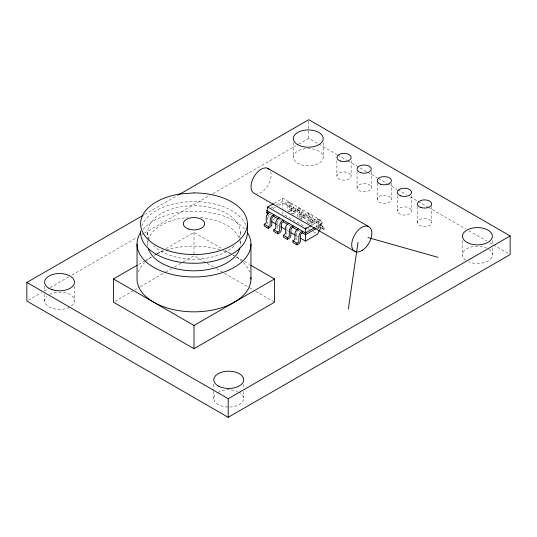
<?xml version="1.0" encoding="UTF-8"?>
<svg xmlns="http://www.w3.org/2000/svg" width="537" height="537" viewBox="0 0 537 537"><rect width="100%" height="100%" fill="white"/><g stroke="black" fill="none" stroke-linecap="round" stroke-linejoin="round"><path stroke-width="0.4" stroke-dasharray="2.69 2.01" d="M319.609 229.755L321.623 225.392L320.656 220.163L282.858 198.334L274.206 203.335M144.56 214.491L177.982 195.193M28.3 300.217L41.383 292.665M44.289 290.987L49.377 288.047M50.102 287.631L68.991 276.723M71.898 275.045L137.297 237.287M141.654 234.77L143.835 233.514M144.56 233.092L209.954 195.34M212.86 193.662L295.699 145.836M298.606 144.158L308.775 138.284L318.193 143.721M138.613 264.432L145.084 260.693M145.802 260.277L151.562 256.954M156.596 254.048L153.716 255.713A56.956 32.885 0 0 1 156.421 254.243M157.314 253.632L163.067 250.316M165.94 248.651L193.991 232.461L222.043 248.651M270.95 208.141L275.857 205.315M276.555 204.906L282.858 201.268L321.623 223.647L315.32 227.285M273.051 208.671L275.857 207.054M278.656 205.436L282.858 203.013L321.623 225.392L316.689 228.238M114.891 301.378L133.76 290.483M134.485 290.067L139.566 287.134M140.291 286.718L164.966 272.467M165.691 272.051L171.498 268.701M174.397 267.023L182.379 262.412M183.104 261.996L193.991 255.713L206.329 262.835M268.762 214.639L269.769 214.055L271.138 214.847M295.444 210.86L293.45 211.826L293.41 205.839A3.564 2.061 -60 0 0 291.242 204.59L289.906 205.335L289.906 207.081L290.913 206.497A1.423 0.819 -60 0 1 291.92 207.081L291.92 212.605A2.49 1.436 -60 0 0 293.685 213.619L295.444 212.605L295.444 210.86L291.416 208.537L289.456 209.551L289.383 203.516A3.564 2.061 -60 0 0 287.214 202.261L285.879 203.013L285.879 204.758L286.886 204.174A1.423 0.819 -60 0 1 287.892 204.758L287.892 210.276A2.49 1.436 -60 0 0 288.409 211.417L292.437 213.746M272.789 219.868L275.474 218.317M295.444 212.605L291.416 210.276L289.658 211.296A2.49 1.436 -60 0 1 288.584 211.497M305.029 216.431L301.002 214.109L299.042 215.122L303.116 217.472L305.029 216.431L305.029 218.176L303.264 219.19A2.49 1.436 -60 0 1 301.505 218.176L301.505 212.652A1.423 0.819 -60 0 0 300.498 212.068L299.492 212.652L299.492 210.907L300.827 210.155A3.564 2.061 -60 0 1 302.996 211.41L303.09 217.465M305.029 218.176L301.002 215.847L299.237 216.867A2.49 1.436 -60 0 1 297.995 216.988L302.022 219.318M314.575 221.902L310.547 219.579L308.607 220.613L312.662 222.949L314.575 221.902L314.575 223.647L310.547 221.325L308.788 222.338A2.49 1.436 -60 0 1 307.386 222.352M297.458 231.205L298.465 230.621M311.285 225.574L320.656 220.163M324.14 227.426L320.112 225.104L318.173 226.131L322.227 228.467L324.14 227.426L324.14 229.171L322.381 230.192A2.49 1.436 -60 0 1 320.616 229.171L320.616 223.647A1.423 0.819 -60 0 0 319.609 223.07L318.602 223.647L318.602 221.902L319.938 221.157A3.564 2.061 -60 0 1 322.106 222.405L322.2 228.46M324.14 229.171L320.112 226.849L318.354 227.863A2.49 1.436 -60 0 1 316.823 227.728M289.477 209.564L293.504 211.893M308.587 220.593L308.513 214.558A3.564 2.061 -60 0 0 306.345 213.31L305.009 214.055L305.009 215.8L306.016 215.223A1.423 0.819 -60 0 1 307.023 215.8L307.023 221.325A2.49 1.436 -60 0 0 307.258 222.204M318.152 226.117L318.079 220.083A3.564 2.061 -60 0 0 315.91 218.828L314.575 219.579L314.575 221.325L315.581 220.741A1.423 0.819 -60 0 1 316.588 221.325L316.588 226.849A2.49 1.436 -60 0 0 316.723 227.547M318.918 144.138L337.028 154.596M337.753 155.012L347.164 160.449M347.889 160.872L366.724 171.746M367.449 172.162L377.592 178.016M378.317 178.432L387.009 183.453M387.734 183.869L397.145 189.306M397.87 189.729L406.563 194.743M410.187 196.837L417.43 201.019M418.155 201.435L427.573 206.873M428.298 207.289L465.962 229.037M468.861 230.709L486.972 241.167M489.865 242.838L492.765 244.51M493.49 244.932L508.7 253.712M288.671 202.248L292.699 204.577M298.25 207.819L302.277 210.148M307.802 213.296L311.829 215.619M317.367 218.821L321.394 221.143M297.183 209.672L301.21 212.001M307.54 222.466L311.567 224.788M317.105 227.99L321.133 230.313M307.466 228.265L282.858 214.055L282.858 211.692M308.184 228.681L309.634 229.514M313.252 231.608L316.87 233.696M280.676 220.358L279.334 219.579L278.327 220.163A1.423 0.819 -60 0 0 277.944 220.472M288.362 224.795L292.256 227.037M298.371 230.568L299.807 231.4M277.287 224.795L278.737 225.627M286.698 230.225L288.866 231.481M296.102 235.656L298.277 236.911M224.916 250.316L232.112 254.464M232.83 254.88L234.266 255.713A56.956 32.885 0 0 0 231.561 254.243M236.421 256.954L243.617 261.11M244.335 261.526L249.369 264.432M207.054 263.251L213.585 267.023M216.485 268.701L223.741 272.89M224.473 273.306L249.141 287.55M249.866 287.973L254.947 290.906M255.672 291.322L274.541 302.217M312.615 222.922L312.541 216.888A3.564 2.061 -60 0 0 310.373 215.632L309.037 216.384L309.037 218.129L310.044 217.545A1.423 0.819 -60 0 1 311.051 218.129L311.051 223.647A2.49 1.436 -60 0 0 312.816 224.667M299.022 215.102L298.968 209.088A3.564 2.061 -60 0 0 296.8 207.832L295.464 208.584L295.464 210.329L296.471 209.745A1.423 0.819 -60 0 1 297.478 210.329L297.478 215.847A2.49 1.436 -60 0 0 297.84 216.881M268.091 215.223L269.097 217.398M492.362 240.683L492.362 244.724M492.362 247.96L492.362 254.431M462.491 240.69L462.491 255.25M431.688 206.403L431.688 222.573A7.122 4.108 0 0 1 421.008 226.137A7.122 4.108 0 0 1 421.008 219.015A7.122 4.108 0 0 1 431.688 222.573M417.444 206.403L417.444 222.573M411.55 195.582L411.55 210.947A7.122 4.108 0 0 1 400.871 214.511A7.122 4.108 0 0 1 400.871 207.389A7.122 4.108 0 0 1 411.55 210.947M397.306 195.582L397.306 210.947M391.413 183.151L391.413 199.321A7.122 4.108 0 0 1 380.733 202.885A7.122 4.108 0 0 1 380.733 195.763A7.122 4.108 0 0 1 391.413 199.321M377.169 183.151L377.169 199.321M371.275 171.525L371.275 187.695A7.122 4.108 0 0 1 360.596 191.259A7.122 4.108 0 0 1 360.596 184.137A7.122 4.108 0 0 1 371.275 187.695M357.031 171.525L357.031 187.695M351.138 160.704L351.138 176.069A7.122 4.108 0 0 1 340.458 179.633A7.122 4.108 0 0 1 340.458 172.511A7.122 4.108 0 0 1 351.138 176.069M336.894 160.704L336.894 176.069M323.22 142.62L323.22 157.18A14.949 8.632 0 0 1 300.794 164.651A14.949 8.632 0 0 1 300.794 149.702A14.949 8.632 0 0 1 323.22 157.18M320.112 225.104L320.112 226.849M310.547 219.579L310.547 221.325M308.775 121.302L308.775 130.196M308.775 131.008L308.775 138.284M301.002 214.109L301.002 215.847M296.451 232.951L296.451 238.475A2.49 1.436 -60 0 1 296.088 239.918M293.323 142.62L293.323 157.18M291.416 208.537L291.416 210.276M282.858 198.334L282.858 208.537M267.755 217.17L267.755 221.902A2.49 1.436 -60 0 1 267.238 223.64M243.664 384.264L243.664 388.311M243.664 391.547L243.664 398.018M240.267 232.461L240.267 237.441M240.267 240.764L240.267 244.087M213.793 384.277L213.793 390.741M213.793 391.554L213.793 398.83M193.991 232.461L193.991 254.048M147.715 232.461L147.715 237.441M147.715 240.764L147.715 244.087M74.522 286.208L74.522 300.76M44.625 286.208L44.625 291.061M44.625 294.289L44.625 300.76M296.659 232.125A1.423 0.819 -60 0 1 297.075 231.514M286.959 226.936A1.423 0.819 -60 0 0 286.886 227.426L286.886 232.951A2.49 1.436 -60 0 1 286.651 234.105M286.194 234.964A2.49 1.436 -60 0 1 286.006 235.219M267.829 215.894A1.423 0.819 -60 0 1 268.05 215.391M277.616 220.915A1.423 0.819 -60 0 0 277.32 221.902L277.32 227.426A2.49 1.436 -60 0 1 276.629 229.44M488.845 249.269A14.949 8.632 0 0 1 488.355 260.734A14.949 8.632 0 0 1 468.579 261.794M466.009 260.411A14.949 8.632 0 0 1 467.049 248.624A14.949 8.632 0 0 1 487.489 248.456M238.79 392.037A14.949 8.632 0 0 1 240.22 403.945A14.949 8.632 0 0 1 219.673 405.294A14.949 8.632 0 0 1 216.451 393.5M217.666 392.614A14.949 8.632 0 0 1 237.576 391.466M49.565 294.35A14.949 8.632 0 0 1 69.723 294.424A14.949 8.632 0 0 1 71.434 306.016M69.582 307.177A14.949 8.632 0 0 1 50.169 307.473A14.949 8.632 0 0 1 46.625 296.444M141.761 226.037A53.398 30.831 0 0 1 193.991 201.63A53.398 30.831 0 0 1 246.221 226.037M239.958 240.985A46.276 26.716 0 0 1 240.093 246.409M147.89 246.409A46.276 26.716 0 0 1 148.024 240.985M148.205 240.207A46.276 26.716 0 0 1 187.547 217.626M200.435 217.626A46.276 26.716 0 0 1 239.777 240.207M138.338 271.964A56.956 32.885 0 0 1 144.668 262.519M145.198 261.996A56.956 32.885 0 0 1 151.535 257.042M157.133 253.894A56.956 32.885 0 0 1 164.718 250.752M166.269 250.235A56.956 32.885 0 0 1 220.177 249.759M223.264 250.752A56.956 32.885 0 0 1 230.85 253.894M236.448 257.042A56.956 32.885 0 0 1 241.65 260.955M243.315 262.519A56.956 32.885 0 0 1 249.645 271.964M149.293 239.374A46.276 26.716 0 0 1 193.991 205.738A46.276 26.716 0 0 1 238.69 239.374M234.072 245.818A46.276 26.716 0 0 1 153.911 245.818M142.916 229.534A56.956 32.885 0 0 1 193.991 211.202A56.956 32.885 0 0 1 245.067 229.534M270.608 171.598A14.237 8.223 -60 0 1 267.768 185.735A14.237 8.223 -60 0 1 256.679 193.884"/><path stroke-width="0.81" d="M348.372 309.03L357.998 242.341M267.755 214.491L266.748 212.316L267.715 207.081L273.481 203.751M319.273 230.48L317.595 234.112L305.513 241.086L300.445 238.166M178.714 194.777L308.775 119.684L510.15 235.944L510.15 254.551L228.225 417.316L26.85 301.056L26.85 282.449L143.111 215.33M250.806 265.258L274.541 278.965L274.541 302.217L193.991 348.721L113.441 302.217L113.441 278.965L137.177 265.258M269.769 212.316L268.433 213.108A3.564 2.061 -60 0 0 266.265 216.861L266.224 222.902L264.231 224.231L264.231 225.976L268.258 228.299L270.024 227.285A2.49 1.436 -60 0 0 271.782 224.231L271.782 218.707A1.423 0.819 -60 0 1 272.789 216.961L273.796 216.384L273.796 214.639L272.46 215.431A3.564 2.061 -60 0 0 270.292 219.19L270.051 225.513L268.258 226.554L264.231 224.231M279.334 217.834L277.998 218.626A3.564 2.061 -60 0 0 275.83 222.385L275.796 228.379L273.796 229.755L273.796 231.494L277.824 233.823L279.589 232.803A2.49 1.436 -60 0 0 281.348 229.755L281.348 224.231A1.423 0.819 -60 0 1 282.355 222.486L283.361 221.902L287.651 224.379M288.899 223.358L287.563 224.151A3.564 2.061 -60 0 0 285.395 227.91L285.362 233.904L283.361 235.273L283.361 237.018L287.389 239.348L289.154 238.327A2.49 1.436 -60 0 0 290.913 235.273L290.913 229.755A1.423 0.819 -60 0 1 291.92 228.01L292.927 227.426L292.927 225.681L291.591 226.473A3.564 2.061 -60 0 0 289.423 230.232L289.215 236.535L287.389 237.602L283.361 235.273M273.796 229.755L277.824 232.078L279.649 231.011L279.858 224.714A3.564 2.061 -60 0 1 282.026 220.955L283.361 220.163L283.361 221.902M298.465 228.883L297.129 229.675A3.564 2.061 -60 0 0 294.961 233.434L294.92 239.468L292.927 240.798L292.927 242.543L296.954 244.865L298.72 243.852A2.49 1.436 -60 0 0 300.478 240.798L300.478 235.273A1.423 0.819 -60 0 1 301.485 233.528L302.492 232.951L302.492 231.205L301.156 231.997A3.564 2.061 -60 0 0 298.988 235.756L298.78 242.053L296.954 243.12L292.927 240.798M267.715 207.081L305.513 228.903L310.561 225.99M314.622 227.695L305.513 232.951L266.748 210.571M315.984 228.648L305.513 234.696L301.942 232.628M113.441 278.965L193.991 325.469L274.541 278.965M26.85 282.449L228.225 398.716L510.15 235.944M367.986 237.549L437.93 257.324M267.688 168.296L368.375 226.426M355.179 251.611L254.491 193.481A14.237 8.223 -60 0 1 254.41 176.042A14.237 8.223 -60 0 1 269.433 169.564M266.748 212.316L268.56 213.357M273.185 216.028L277.965 218.794M292.652 227.265L297.652 230.158M271.5 221.452L276.568 224.379M280.905 226.882L285.248 229.386M291.041 232.729L295.384 235.24M305.513 228.903L305.513 241.086M296.954 243.12L296.954 244.865M287.389 237.602L287.389 239.348M277.824 232.078L277.824 233.823M268.258 226.554L268.258 228.299M250.947 244.087L250.947 278.965M247.389 223.734L247.389 232.461A53.398 30.831 0 0 1 192.602 263.278A53.398 30.831 0 0 1 140.667 230.85M228.225 398.716L228.225 417.316M193.991 325.469L193.991 348.721M137.036 244.087L137.036 278.965A56.956 32.885 0 0 0 195.34 311.836A56.956 32.885 0 0 0 250.886 277.407M239.777 247.96A46.276 26.716 0 0 1 194.669 270.802A46.276 26.716 0 0 1 148.42 248.732M247.517 232.843A56.956 32.885 0 0 1 193.991 276.971A56.956 32.885 0 0 1 140.466 232.843M193.991 192.911L180.17 193.958A53.398 30.831 0 0 0 153.085 243.556A53.398 30.831 0 0 0 242.388 236.763A53.398 30.831 0 0 0 193.991 192.911M467.365 242.623A14.949 8.632 0 0 0 492.033 238.072A14.949 8.632 0 0 0 472.875 228.017A14.949 8.632 0 0 0 467.365 242.623M297.699 144.681A14.949 8.632 0 0 0 322.71 140.808A14.949 8.632 0 0 0 304.405 130.236A14.949 8.632 0 0 0 297.699 144.681M218.666 386.21A14.949 8.632 0 0 0 243.335 381.659A14.949 8.632 0 0 0 224.177 371.597A14.949 8.632 0 0 0 218.666 386.21M52.096 289.638A14.949 8.632 0 0 0 74.522 282.16A14.949 8.632 0 0 0 52.096 274.682A14.949 8.632 0 0 0 52.096 289.638M400.871 195.904A7.122 4.108 0 0 0 411.55 192.347A7.122 4.108 0 0 0 400.871 188.789A7.122 4.108 0 0 0 400.871 195.904M380.733 184.278A7.122 4.108 0 0 0 391.413 180.721A7.122 4.108 0 0 0 380.733 177.163A7.122 4.108 0 0 0 380.733 184.278M421.008 207.537A7.122 4.108 0 0 0 431.688 203.973A7.122 4.108 0 0 0 421.008 200.415A7.122 4.108 0 0 0 421.008 207.537M360.596 172.652A7.122 4.108 0 0 0 371.275 169.095A7.122 4.108 0 0 0 360.596 165.537A7.122 4.108 0 0 0 360.596 172.652M340.458 161.026A7.122 4.108 0 0 0 351.138 157.469A7.122 4.108 0 0 0 340.458 153.911A7.122 4.108 0 0 0 340.458 161.026M188.655 229.077A10.68 6.169 0 0 0 204.671 223.734A10.68 6.169 0 0 0 188.655 218.398A10.68 6.169 0 0 0 188.655 229.077M362.488 250.208A14.237 8.223 -60 0 0 370.121 227.695A14.237 8.223 -60 0 0 352.722 239.16A14.237 8.223 -60 0 0 362.488 250.208"/></g></svg>
